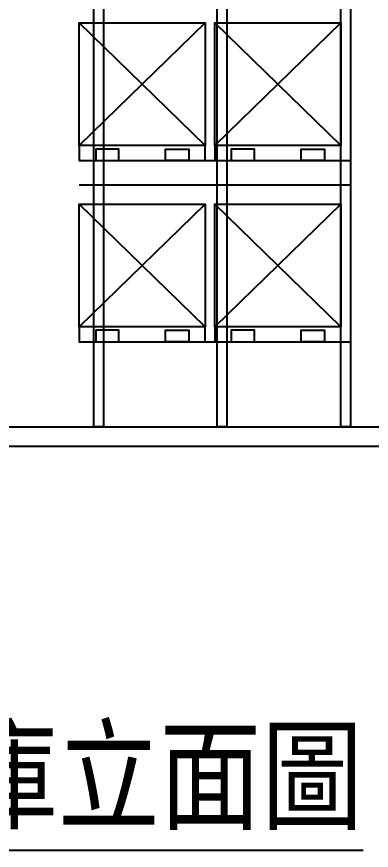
# Model space of a CAD drawing. Extents: x 0 to 210250, y -124674 to 148500.
# Drawn here: x 185081 to 188741, y -124674 to -116068 of the extents above; entities that cross this region are included whole.
import ezdxf

# ---------------------------------------------------------------- set-up
doc = ezdxf.new("R2010")
doc.units = 0
doc.header["$LTSCALE"] = 400
doc.linetypes.add('HIDDEN', pattern=[9.525, 6.35, -3.175])
doc.layers.get('0').update_dxf_attribs({"linetype": 'CONTINUOUS'})
for name, color, linetype in [('C1', 1, 'CONTINUOUS'), ('DIM', 2, 'CONTINUOUS'), ('NOTE', 6, 'CONTINUOUS'), ('pallrt', 30, 'CONTINUOUS'), ('WALL', 2, 'CONTINUOUS')]:
    doc.layers.add(name, color=color, linetype=linetype)
doc.styles.add('CHINA', font='romans.shx', dxfattribs={"bigfont": 'chineset.shx'})

# ---------------------------------------------------------------- blocks, each defined once
blk = doc.blocks.new('A$C59AC08B8')
at = {"layer": 'C1', "linetype": 'Continuous'}
blk.add_line((2317.27, 571.86), (2317.27, -1865.65), dxfattribs=at)
at = {"layer": 'WALL', "linetype": 'HIDDEN'}
blk.add_line((2337.27, 572.45), (2337.27, -1626.08), dxfattribs=at)
blk = doc.blocks.new('A$C36BB638E')
at = {"layer": 'pallrt'}
for p, q in [((-550, 1420), (750, 155)), ((-550, 155), (750, 1420))]:
    blk.add_line(p, q, dxfattribs=at)
for points in [[(-550, 155), (750, 155), (750, 1420), (-550, 1420)], [(-550, 155), (750, 155), (750, 0), (-550, 0)], [(-380, -0.8), (-140, -0.8), (-140, 118.7), (-380, 118.7)], [(580, -0.8), (340, -0.8), (340, 118.7), (580, 118.7)]]:
    blk.add_lwpolyline(points, close=True, dxfattribs=at)

msp = doc.modelspace()

# ---------------------------------------------------------------- linework, layer by layer
for p, q in [((185726.643, -117553.335), (188526.643, -117553.335)), ((185726.643, -119423.335), (188526.643, -119423.335))]:
    msp.add_line(p, q)
for points in [[(185976.643, -120303.335), (185876.643, -120303.335), (185876.643, -97663.335), (185976.643, -97663.335)], [(187251.643, -120303.335), (187151.643, -120303.335), (187151.643, -97663.335), (187251.643, -97663.335)], [(188526.643, -120303.335), (188426.643, -120303.335), (188426.643, -97663.335), (188526.643, -97663.335)]]:
    msp.add_lwpolyline(points, close=True)
at = {"layer": 'DIM'}
msp.add_line((185726.643, -117803.335), (188526.643, -117803.335), dxfattribs=at)

# ---------------------------------------------------------------- block references
at = {"color": 0, "xscale": 10, "yscale": 10, "zscale": 10, "rotation": 90}
msp.add_blockref('A$C59AC08B8', (177765.854, -143675.994), dxfattribs=at)
at = {"layer": 'pallrt', "xscale": -1}
for p in [(186476.643, -117553.335), (187876.643, -117553.335), (186476.643, -119423.335), (187876.643, -119423.335)]:
    msp.add_blockref('A$C36BB638E', p, dxfattribs=at)

# ---------------------------------------------------------------- texts
at = {"layer": 'NOTE', "insert": (175606.279, -123413.875), "char_height": 1050, "attachment_point": 1, "line_spacing_factor": 0.466667, "style": 'CHINA'}
msp.add_mtext_dynamic_manual_height_columns('{\\L 1FL~4FL出入庫立面圖}', width=29752.28178, gutter_width=4500, heights=[0], dxfattribs=at)

doc.saveas('drawing.dxf')
